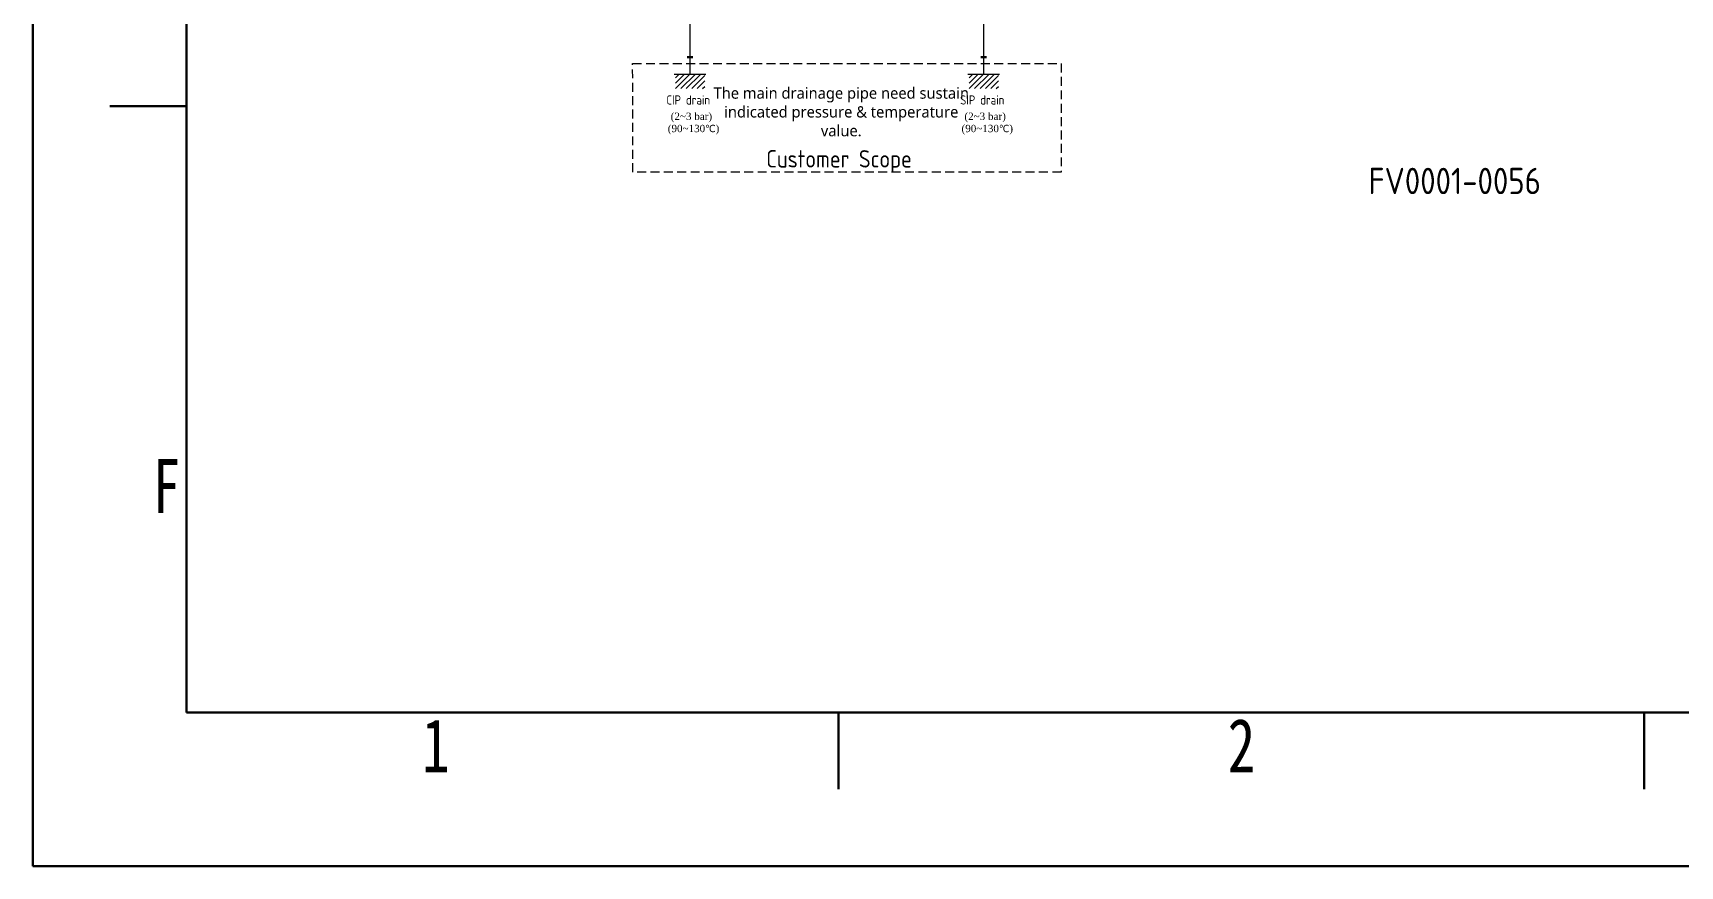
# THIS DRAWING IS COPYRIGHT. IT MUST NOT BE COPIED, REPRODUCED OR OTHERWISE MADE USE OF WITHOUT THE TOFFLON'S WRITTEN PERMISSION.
# Model space of a CAD drawing. Header units: millimetres. Extents: x -68339142 to 208, y -167 to 82456658.
# Drawn here: x -68339142 to -68336800, y 82446137 to 82447321 of the extents above; entities that cross this region are included whole.
import ezdxf

# ---------------------------------------------------------------- set-up
doc = ezdxf.new("R2010")
doc.units = ezdxf.units.MM
doc.header["$MEASUREMENT"] = 0
doc.linetypes.add('HIDDEN', pattern=[9.525, 6.35, -3.175])
doc.layers.add('Border (ISO)', color=7, linetype='Continuous', lineweight=50)
doc.layers.add('I8符号标注层', color=3, linetype='Continuous', lineweight=9)
doc.layers.add('压缩空气', color=130, linetype='Continuous')
doc.layers.add('排管', color=10, linetype='Continuous')
doc.styles.add('I(3.5)', font='simfang.ttf', dxfattribs={"width": 0.75})
doc.styles.get("Standard").update_dxf_attribs({"font": 'gbenor.shx', "bigfont": 'gbcbig.shx'})

# ---------------------------------------------------------------- blocks, each defined once
blk = doc.blocks.new('Borders A3')
at = {"layer": 'Border (ISO)'}
for p, q in [((0, 0), (0, 297)), ((10, 287), (10, 10)), ((10, 49.5), (5, 49.5)), ((10, 10), (410, 10)), ((52.5, 10), (52.5, 5)), ((105, 10), (105, 5)), ((420, 0), (0, 0))]:
    blk.add_line(p, q, dxfattribs=at)
at = {"layer": 'I8符号标注层', "char_height": 3.5, "style": 'I(3.5)'}
for s, insert, attachment_point in [('F', (9.6, 24.75), 6), ('1', (26.25, 9.6), 2), ('2', (78.75, 9.6), 2)]:
    blk.add_mtext(s, dxfattribs=dict(at, insert=insert, attachment_point=attachment_point))

msp = doc.modelspace()

# ---------------------------------------------------------------- hatches: boundary and pattern name
at = {"linetype": 'ByBlock', "lineweight": -2, "ltscale": 0.3}
h = msp.add_hatch(dxfattribs=at)
h.set_pattern_fill('ANSI31', color=256, scale=1.719226, style=0)
h.set_pattern_definition([(45, (-68358580.226, 82451840.049), (-3.8597726, 3.8597726), [])])
h.paths.add_polyline_path([(-68338228.61342, 82447262.3053), (-68338186.77723, 82447262.3053), (-68338186.77723, 82447242.21368), (-68338228.61342, 82447242.21368)])
h = msp.add_hatch(dxfattribs=at)
h.set_pattern_fill('ANSI31', color=256, scale=1.719226, style=0)
h.set_pattern_definition([(45, (-68358162.46, 82451840.049), (-3.8597726, 3.8597726), [])])
h.paths.add_polyline_path([(-68337810.84775, 82447262.3053), (-68337769.01156, 82447262.3053), (-68337769.01156, 82447242.21368), (-68337810.84775, 82447242.21368)])

# ---------------------------------------------------------------- linework, layer by layer
for p, q in [((-68338207.92211, 82447286.19591), (-68338207.92211, 82447262.3053)), ((-68337790.15644, 82447286.19591), (-68337790.15644, 82447262.3053)), ((-68338185.29449, 82447262.3053), (-68338230.54972, 82447262.3053)), ((-68337767.52882, 82447262.3053), (-68337812.78405, 82447262.3053))]:
    msp.add_line(p, q, dxfattribs=at)
at = {"color": 2, "linetype": 'HIDDEN', "ltscale": 2}
msp.add_lwpolyline([(-68338289.36461, 82447277.77227), (-68337679.90317, 82447277.77227), (-68337679.75362, 82447123.49388), (-68338289.21506, 82447123.49388)], close=True, dxfattribs=at)
at = {"layer": '排管'}
for p, q in [((-68338207.92211, 82447555.96473), (-68338207.92211, 82447287.81133)), ((-68337790.15644, 82447549.90259), (-68337790.15644, 82447287.81133)), ((-68338212.04825, 82447286.19591), (-68338203.79596, 82447286.19591)), ((-68338211.93192, 82447287.81133), (-68338203.9123, 82447287.81133)), ((-68337794.28258, 82447286.19591), (-68337786.03029, 82447286.19591)), ((-68337794.16625, 82447287.81133), (-68337786.14663, 82447287.81133))]:
    msp.add_line(p, q, dxfattribs=at)

# ---------------------------------------------------------------- block references
at = {"xscale": 21.8262244274396, "yscale": 21.8262244274396, "zscale": 21.8262244274396}
msp.add_blockref('Borders A3', (-68339142.31944, 82446137.04862), dxfattribs=at)

# ---------------------------------------------------------------- texts
at = {"color": 3, "lineweight": 9, "attachment_point": 1}
for s, insert, char_height, width in [('{\\C7;CIP drain}', (-68338241.36334, 82447232.5766), 13.0538075, 76.7790268), ('{\\C7;SIP drain}', (-68337823.59767, 82447232.5766), 13.0538075, 76.7790268), ('\\A1;\\pxqc;{\\fTimes|b0|i0|c134|p18;\\C7;(2~3 bar)}', (-68338250.69821, 82447208.04855), 10.443046, 89.806942), ('\\A1;\\pxqc;{\\fTimes|b0|i0|c134|p18;\\C7;(2~3 bar)}', (-68337832.93254, 82447208.04855), 10.443046, 89.806942), ('{\\fTimes|b0|i0|c134|p18;\\C7;(90~130\\Fgbenor,gbcbig|c134;℃\\fTimes|b0|i0|c134|p18;)}', (-68338239.40842, 82447190.7285), 10.443046, 73.0038268), ('{\\fTimes|b0|i0|c134|p18;\\C7;(90~130\\Fgbenor,gbcbig|c134;℃\\fTimes|b0|i0|c134|p18;)}', (-68337821.64275, 82447190.7285), 10.443046, 73.0038268), ('Customer Scope', (-68338099.34165, 82447154.73859), 24.7280657, 232.3364042)]:
    msp.add_mtext(s, dxfattribs=dict(at, insert=insert, char_height=char_height, width=width))
at = {"color": 2, "insert": (-68337242.81543, 82447129.65183), "char_height": 37.5, "width": 738.3016329, "attachment_point": 1}
msp.add_mtext('FV0001-0056', dxfattribs=at)
at = {"layer": '压缩空气', "lineweight": 9, "insert": (-68337992.68574, 82447208.98188), "char_height": 16.03142239, "width": 364.7292003, "attachment_point": 5}
msp.add_mtext('\\pxt7;{\\fSegoe UI Emoji|b0|i0|c134|p34;The main drainage pipe need sustain indicated pressure & temperature value. }', dxfattribs=at)

doc.saveas('drawing.dxf')
